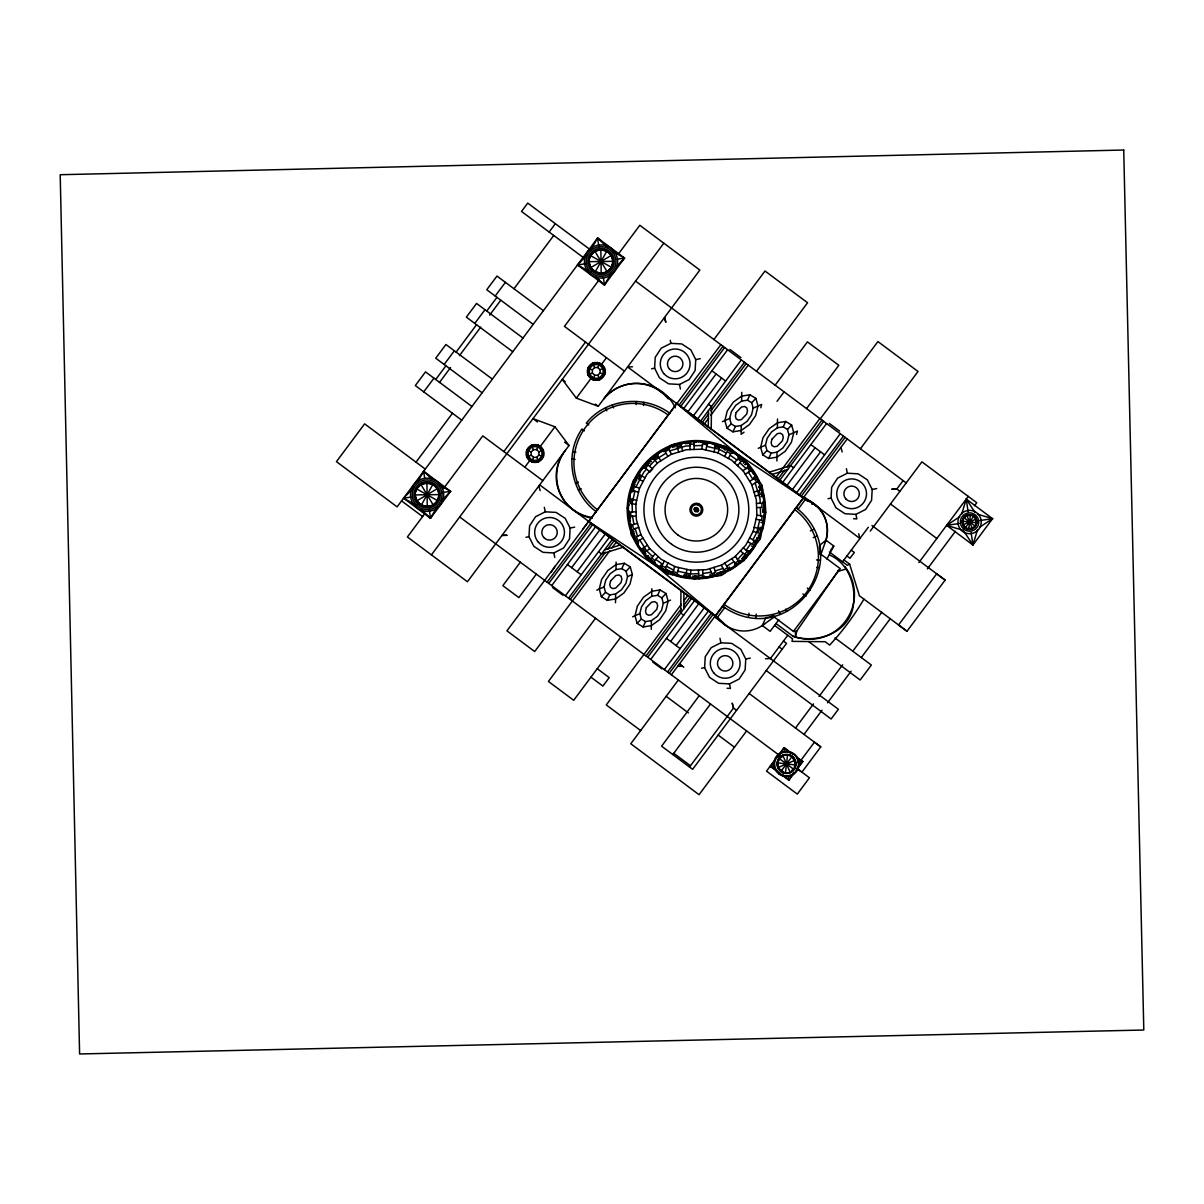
<?xml version="1.0" encoding="UTF-8"?>
<svg xmlns="http://www.w3.org/2000/svg" width="1204" height="1204" viewBox="0 0 1204 1204"><rect width="100%" height="100%" fill="white"/><g stroke="black" fill="none" stroke-linecap="round" stroke-linejoin="round"><path stroke-width="1.5" d="M680.982 590.231L680.727 612.986L683.676 615.184M683.752 608.938L683.932 592.428M708.283 427.074L708.464 410.564M711.233 429.271L711.474 406.516L708.524 404.318M615.5 602.752L615.635 593.963L621.52 589.749L625.884 583.398L627.54 576.626L626.065 571.223L621.836 568.649L615.981 569.597L610.097 573.811L605.732 580.162L604.077 586.95L605.567 592.353L609.781 594.911L615.635 593.963M615.981 569.597L616.102 562.072M651.274 629.421L651.394 620.632L657.279 616.418L661.643 610.067L663.314 603.294L661.824 597.891L657.595 595.318L651.755 596.281L645.871 600.495L641.506 606.831L639.851 613.619L641.326 619.022L645.555 621.58L651.394 620.632M651.755 596.281L651.861 588.741M741.258 425.494L735.418 426.442L731.189 423.868L729.714 418.465L731.37 411.693L735.734 405.342L741.619 401.128L747.458 400.179L751.687 402.738L753.177 408.141L751.507 414.928L747.157 421.28L741.258 425.494L741.137 434.283L744.027 432.206M741.619 401.128L741.754 392.338M776.896 460.951L777.031 452.162L782.916 447.948L787.281 441.597L788.936 434.81L787.461 429.422L783.232 426.848L777.393 427.796L771.493 432.01L767.144 438.361L765.473 445.134L766.963 450.537L771.192 453.11L777.031 452.162M777.393 427.796L777.513 419.007M528.977 536.668L529.594 525.802L535.554 516.712L545.261 511.805L556.113 512.422L565.218 518.382L570.124 528.089L569.507 538.941L563.547 548.046L553.84 552.952L542.974 552.335L533.884 546.375L528.977 536.668L525.952 537.3M654.615 368.183L655.217 357.332L661.177 348.227L670.884 343.336L681.75 343.938L690.855 349.897L695.746 359.605L695.129 370.471L689.185 379.561L679.462 384.467L668.611 383.85L659.506 377.89L654.615 368.183L651.59 368.815M704.611 667.633L705.228 656.767L711.188 647.677L720.895 642.77L731.761 643.387L740.851 649.347L745.758 659.055L745.141 669.921L739.181 679.011L729.473 683.917L718.607 683.3L709.517 677.34L704.611 667.633L701.601 668.265M831.046 498.08L831.663 487.214L837.623 478.123L847.33 473.217L858.196 473.834L867.286 479.794L872.193 489.501L871.576 500.367L865.616 509.458L855.909 514.364L845.042 513.747L835.952 507.787L831.046 498.08L828.021 498.712M714.002 451.906L715.206 446.684L719.54 447.692L718.126 452.87L701.706 449.077L702.7 443.809L707.034 444.803L705.83 450.025M415.154 494.919C414.507 477.491 443.328 480.893 438.662 497.688C434.84 514.499 407.78 504.25 416.659 488.929L420.979 484.505L426.923 482.819L432.913 484.339L437.338 488.643L439.024 494.603L437.503 500.593L433.199 505.018L427.254 506.703L421.265 505.183L416.825 500.879L415.154 494.919L425.373 494.784M589.087 261.659C588.44 244.231 617.276 247.633 612.595 264.428C608.772 281.239 581.713 270.99 590.607 255.669L594.911 251.245L600.856 249.559L606.846 251.079L611.286 255.383L612.956 261.328L611.451 267.318L607.132 271.758L601.187 273.428L595.197 271.923L590.773 267.604L589.087 261.659L612.956 261.328M636.133 404.589L636.495 401.519M643.433 405.447L643.794 402.377M748.512 617.005L748.963 613.212M755.796 617.863L756.247 614.07M785.429 773.043L781.005 771.282L778.07 767.55L777.378 762.839L779.139 758.43L782.871 755.48L787.582 754.788L792.006 756.548L794.956 760.281L795.633 764.991L793.872 769.416L790.14 772.366C775.933 778.371 772.667 752.967 787.582 754.788C799.366 755.721 797.108 774.864 785.429 773.043L786.287 765.744M786.724 762.087L787.582 754.788M968.678 529.233L972.426 528.676L975.39 526.298L976.82 522.777L976.293 519.029L973.976 516.064L970.469 514.695L966.737 515.252L963.757 517.63L962.342 521.151L962.854 524.899L965.187 527.864C974.999 535.058 982.313 516.034 970.469 514.695C961.259 513.28 959.302 528.481 968.678 529.233L969.355 523.785M969.792 520.143L970.469 514.695M628.353 503.468L627.45 507.847L628.383 508.043L627.434 508.178L628.097 512.648L629.933 512.392M631.98 486.055L632.898 481.63L635.622 482.202M628.894 505.575L629.075 504.747M629.752 501.481L630.429 498.2M632.807 486.732L631.799 491.653L632.672 491.834M633.018 485.784L633.319 484.279L635.11 484.655M671.23 571.644L670.854 573.42L679.041 575.136M671.666 573.601L673.006 572.953L672.63 574.775L668.205 573.856L668.762 571.132L672.043 571.81M678.228 574.955L677.31 573.841L676.934 575.662L685.738 577.499L686.114 575.678M707.199 444.502L707.591 442.681L716.395 444.517L716.019 446.338M684.323 574.368L683.962 576.144L692.149 577.845M714.92 446.112L715.101 445.224M690.419 576.566L690.042 578.387L694.407 579.305L695.159 575.678M720.308 447.226L720.684 445.405L725.124 446.323L724.372 449.95M721.467 447.467L721.647 446.579M722.099 448.535L722.475 446.759L714.273 445.059M758.279 535.193L759.995 535.9L761.696 527.713L759.92 527.337M763.095 512.016L765.864 512.347L764.961 516.712L763.14 516.335M764.42 514.605L762.719 522.792L760.943 522.431M846.292 568.95L837.803 571.448L838.646 570.109L796.702 631.182L795.453 637.127C817.546 642.635 844.832 633.906 852.312 610.624C857.444 589.809 850.536 564.044 829.36 554.893M599.848 261.223C601.308 265.873 602.978 257.942 599.863 261.524M601.503 261.84L600.269 261.554L601.579 261.689M634.914 491.232L632.085 503.543L632.371 511.971M678.725 567.52L677.521 572.743L673.187 571.749L674.601 566.572L691.021 570.365L690.027 575.632L685.904 574.684L686.897 569.402M694.934 509.578C699.118 505.153 696.649 514.981 695.099 509.247M759.694 520.023L756.849 532.318L752.906 539.768M968.272 521.874C972.621 517.87 969.115 527.036 968.573 521.257M969.069 521.949L970.093 522.175L969.145 521.829M970.514 522.069C967.865 524.628 969.37 519.225 970.439 521.844M632.356 574.504L630.023 584.06L623.868 593.03L615.56 598.975L607.313 600.314L601.353 596.687L599.261 589.072L601.609 579.5L607.749 570.545L616.057 564.601L624.304 563.261L630.264 566.888L632.356 574.504L627.54 576.626M760.823 407.75L761.635 404.424L753.177 408.141M796.581 434.418L797.409 431.092L788.936 434.81M961.71 514.108L966.24 499.043L992.578 518.683L972.937 545.006L946.615 525.365L959.754 516.742M964.299 531.867L972.937 545.006L977.467 529.956M820.797 554.758L825.959 540.175A33.14 33.14 0 0 0 805.356 499.464L798.132 509.157L796.025 507.591C859.355 557.527 788.469 652.598 722.535 606.139L724.642 607.719L717.418 617.396L726.584 625.914M724.657 456.482L726.975 451.651L730.873 453.712L728.36 458.453M531.777 461.794L526.87 457.023L526.78 450.191L531.551 445.284L538.384 445.194L543.29 449.965L543.38 456.798L538.609 461.689L531.777 461.794L533.538 457.369L531.25 455.142L531.205 451.952L533.432 449.664L536.623 449.619L538.91 451.846L538.956 455.037L536.728 457.324L533.538 457.369M536.623 449.619L538.384 445.194M592.955 379.696L588.049 374.926L587.958 368.093L592.729 363.187L599.562 363.096L604.468 367.867L604.558 374.7L599.788 379.606L592.955 379.696L594.716 375.272L592.428 373.044L592.383 369.854L594.61 367.566L597.801 367.521L600.089 369.748L600.134 372.939L597.906 375.227L594.716 375.272M597.801 367.521L599.562 363.096M778.777 619.774L770.139 631.363L762.313 625.523L765.774 617.727L774.277 616.057M607.313 600.314L609.781 594.911M621.836 568.649L624.304 563.261M643.087 626.983L651.319 625.644L659.626 619.699L665.782 610.744L668.13 601.172L666.038 593.557L660.063 589.93L651.831 591.269L643.523 597.214L637.367 606.169L635.02 615.741L637.112 623.356L643.087 626.983L645.555 621.58M657.595 595.318L660.063 589.93M732.95 431.83L741.182 430.49L749.49 424.545L755.645 415.591L757.993 406.019L755.901 398.404L749.926 394.777L741.694 396.116L733.386 402.061L727.231 411.031L724.883 420.587L726.975 428.203L732.95 431.83L735.418 426.442M747.458 400.179L749.926 394.777M768.709 458.498L776.956 457.159L785.264 451.214L791.419 442.259L793.752 432.687L791.66 425.072L785.7 421.46L777.453 422.8L769.145 428.744L763.005 437.699L760.657 447.256L762.749 454.871L768.709 458.498L771.192 453.11M783.232 426.848L785.7 421.46M826.907 559.077L833.785 546.014L825.959 540.175L819.412 545.547L820.09 554.577M638.556 492.075L633.334 490.871L634.327 486.536L635.862 487.108L643.779 472.224L646.668 469.139L649.859 472.103L651.755 470.057M639.399 488.433L646.849 474.421L657.67 462.803M664.367 560.989L661.854 565.714L665.556 567.686L668.069 562.96M753.328 530.994L745.878 545.021L735.057 556.624M750.935 543.471L746.059 550.303L743.319 547.76M421.265 505.183L432.913 484.339M595.197 271.923L600.194 262.984M607.132 271.758L601.022 261.494L606.846 251.079M417.803 481.54L423.657 471.231L450.612 491.337L430.52 518.292L403.566 498.185L414.116 487.184M421.957 510.075L430.52 518.292L437.202 506.493M590.908 249.755L597.605 237.971L624.56 258.062L604.453 285.032L577.499 264.925L586.89 255.143M595.905 276.815L604.453 285.032L611.15 273.233M778.822 756.112L784.135 747.669L792.729 754.08M774.654 761.274L770.259 766.286L788.876 780.162L793.301 773.119M425.689 494.754L426.457 493.685M426.622 495.401L427.375 494.347M427.54 496.063L428.293 494.994M599.637 261.494L600.39 260.425M600.555 262.141L601.308 261.087M601.473 262.803L602.226 261.735M694.753 509.548L695.686 508.223M697.041 511.188L697.989 509.864M785.249 763.818C790.26 760.838 784.587 768.137 786.061 762.9M787.085 765.127L787.837 764.073M969.175 521.046L968.753 522.145M969.295 522.416L969.912 521.558M970.168 521.753L969.566 522.596L970.228 521.783M970.033 522.927L970.635 522.084M423.733 391.857L433.952 378.161M444.156 364.481L454.359 350.785M474.767 323.409L484.986 309.714M495.19 296.033L505.394 282.338M435.713 379.486L445.916 365.79M456.12 352.11L476.543 324.719M486.747 311.038L496.951 297.343M549.144 232.026L555.36 223.688M439.385 382.556L450.552 367.581M459.476 355.601L480.697 327.157M489.622 315.177L500.789 300.202M513.988 288.749L553.735 235.457M415.997 462.17L452.463 413.273M607.373 247.362L597.605 237.971L397.094 506.869L336.443 461.644L364.616 423.853L425.268 469.078M424.801 513.641L407.403 536.969L467.438 581.728L569.04 445.48L554.939 426.803L533.011 418.631L537.511 421.987M443.523 488.538L482.789 435.878L542.823 480.652M599.216 279.749L564.45 326.374L624.47 371.133M618.073 254.45L639.821 225.283L699.855 270.057L598.253 406.305L576.325 398.133L562.238 379.441L565.233 381.683M503.844 451.59L585.505 342.071M431.408 554.878L663.825 243.193M524.809 467.212L530.392 459.732M539.317 447.753L554.939 426.803M576.325 398.133L591.947 377.168M600.886 365.188L606.47 357.708M520.354 562.208L502.851 585.656L518.864 597.59L536.352 574.142M713.912 339.528L765.007 271.005L807.568 302.746L756.488 371.268M555.33 565.925L551.266 572.156M583.037 528.767L588.59 521.332M720.865 344.705L506.929 630.836L534.681 651.53L609.736 550.875M547.098 582.149L591.059 523.183M678.996 405.251L722.972 346.27M548.768 583.398L592.744 524.432M680.681 406.5L724.657 347.535M551.718 585.596L595.694 526.63M683.631 408.698L727.607 349.732M639.836 473.774L635.336 479.809L636.796 480.908M643.839 468.416L649.844 460.364L655.443 456.692M571.644 567.686L599.908 529.775M687.845 411.843L716.109 373.932M577.122 571.765L605.386 533.854M693.323 415.922L721.587 378.011M609.6 536.999L565.383 595.784M697.537 419.067L741.273 359.921M568.574 598.162L612.535 539.196M700.487 421.265L744.448 362.299M570.26 599.426L605.431 552.245M607.629 549.295L614.221 540.446M702.173 422.514L708.765 413.679M710.962 410.73L746.134 363.548M611.933 547.925L616.328 542.026M704.28 424.094L708.674 418.194M710.872 415.245L748.241 365.128M595.528 618.269L548.422 681.449L573.691 700.292L620.797 637.112M723.845 448.731L725.5 446.503L729.082 449.167L727.968 450.657M725.846 450.221L726.945 448.761L732.98 453.261M648.023 555.45L646.352 557.678L649.994 560.387L651.093 558.897L649.618 558.912M775.15 385.19L807.432 341.906L838.827 365.309L806.545 408.592M650.04 556.955L648.941 558.415L655.653 563.412M655.262 553.825L651.725 557.858L654.675 560.597L658.332 556.684M731.49 453.291L732.604 451.786L739.813 457.174L738.699 458.664M654.976 562.915L654.615 561.515L653.501 563.005L660.725 568.393L661.824 566.903L660.349 566.918M777.016 401.353L784.09 391.857M734.395 462.757L737.932 458.709L741.002 461.568L737.465 465.617M660.77 564.962L659.672 566.422L666.384 571.418L667.467 569.959M743.711 461.267L742.221 461.282L743.335 459.793L746.962 462.502L745.306 464.729M743.289 463.224L744.373 461.764L737.676 456.767M665.345 569.522L664.232 571.012L667.829 573.691L669.484 571.448L665.406 568.423M681.344 604.257L606.274 704.927L640.633 730.542M683.541 601.308L687.935 595.423M775.888 477.491L819.864 418.525M820.285 418.841L877.912 341.56L918.035 371.479L860.409 448.761M646.066 655.954L681.253 608.788M683.451 605.838L690.042 596.988M777.98 479.057L784.587 470.207M786.784 467.257L821.956 420.091M647.752 657.218L691.728 598.237M779.665 480.306L823.641 421.34M650.702 659.416L694.678 600.435M782.615 482.503L826.591 423.537M670.613 641.491L698.892 603.58M786.829 485.648L815.093 447.737M676.091 645.57L704.355 607.659M792.307 489.727L820.571 451.831M745.457 554.126L742.025 558.731L744.253 560.387L746.962 556.76L745.472 555.646L745.487 557.136M754.02 542.628L758.023 537.27L760.251 538.925L757.587 542.507L756.097 541.409M748.768 551.236L748.09 552.139L749.58 553.238L754.953 546.029L753.463 544.915L753.478 546.405M751.492 549.084L744.99 557.813L743.53 556.715M708.569 610.804L664.367 669.605M796.521 492.872L840.257 433.726M667.558 671.967L711.519 613.002M799.471 495.07L843.432 436.104M669.243 673.232L713.204 614.266M801.157 496.334L845.118 437.353M671.35 674.797L847.225 438.933M678.319 680.004L630.776 743.771L699.057 794.685L746.615 730.918M811.963 504.401L812.82 503.257L816.131 505.815M699.283 695.626L661.598 746.179L692.616 769.311L786.513 643.387L783.428 641.1M672.825 754.547L710.51 704.009M830.459 550.469L833.785 546.014M689.546 767.008L733.507 708.042L732.258 703.317L733.507 708.042L736.592 710.345M787.777 635.276L770.394 658.573L765.503 658.738M842.559 561.801L868.34 527.232M903.105 480.607L896.829 489.02L891.938 489.185M771.899 615.319L793.481 631.423L840.257 568.679L818.675 552.591M870.266 531.084L921.903 461.839L976.745 502.73L974.487 505.74M863.93 599.156C854.178 615.62 842.68 631.046 829.676 645.103L825.161 641.717L792.021 641.371L792.503 638.782L774.563 625.418M795.483 728.044L813.498 703.888M819.036 696.454L842.649 664.804M852.688 651.334L881.885 612.174M918.878 562.569L968.227 496.394M790.396 753.147L784.135 747.669L766.527 771.132L797.304 794.083L809.449 777.784L797.304 768.724L801.909 772.155L820.767 746.886L749.159 693.504M804.001 734.395L822.001 710.24M827.554 702.805L851.108 671.215M861.206 657.67L890.403 618.51M927.381 568.92L955.434 531.295M781.005 771.282A9.196 9.196 0 0 1 782.871 755.48A9.196 9.196 0 0 1 795.633 764.991A9.196 9.196 0 0 1 781.005 771.282L785.399 765.398M777.378 762.839L786.498 763.923L792.006 756.548M965.217 527.894A7.314 7.314 0 0 1 966.707 515.312A7.314 7.314 0 0 1 976.85 522.882A7.314 7.314 0 0 1 965.217 527.894L973.976 516.064M800.028 761.5L814.446 742.176L820.767 746.886M782.615 774.669L788.876 780.162L794.219 772.998M796.235 770.139L802.752 761.545L796.913 757.271M945.125 580.102L936.697 573.826L898.56 624.981L906.988 631.257L945.125 580.102L871.952 525.531M797.274 767.806L802.752 761.545L797.123 758.008M645.359 468.16L648.219 465.09L652.718 469.033M649.528 466.068L655.277 459.898L665.978 453.201M731.881 558.611L734.726 563.156L738.488 560.808L737.45 559.544L743.199 553.373L744.508 554.352L747.368 551.281L746.059 550.303M616.343 266.626L624.56 258.062L612.761 251.38M441.221 501.105L450.612 491.337L438.828 484.64M726.975 428.203L731.189 423.868M751.687 402.738L755.901 398.404M601.353 596.687L605.567 592.353M626.065 571.223L630.264 566.888M762.749 454.871L766.963 450.537M787.461 429.422L791.66 425.072M637.112 623.356L641.326 619.022M661.824 597.891L666.038 593.557M749.716 481.314L754.261 478.47L756.609 482.247L751.958 484.911L743.018 470.613L747.443 467.588L749.806 471.351L745.261 474.195M762.313 625.523L774.458 616.824M979.439 527.322L992.578 518.683L977.513 514.153M656.978 455.684L658.212 454.871M663.133 451.651L670.131 447.06M673.021 447.331L671.697 444.878L667.919 447.361L668.927 448.911M635.155 535.629L633.62 536.623L638.21 543.621M744.87 464.262L747.187 462.742L749.64 466.475L748.09 467.498M634.087 537.33L634.839 536.833M635.486 537.812L633.936 538.835L631.453 535.058L633.906 533.733M747.473 466.565L748.226 466.068M637.894 541.484L636.344 542.507L641.265 550.032L642.831 549.009M637.759 542.929L638.511 542.432M750.498 471.17L752.048 470.147L756.985 477.672L755.435 478.695M753.584 477.567L755.104 476.558L759.694 483.556M645.239 552.681L643.673 553.705L646.127 557.437L648.459 555.917M645.103 554.111L645.856 553.614M759.242 482.849L757.843 482.368L759.393 481.344L761.876 485.122L758.776 487.168M720.097 572.984L722.897 571.147L723.89 572.668M742.281 558.43L744.012 560.628L740.279 563.066A69.14 69.14 0 0 1 725.049 572.622M723.408 571.915L724.387 571.268L725.41 572.818L721.617 575.301L719.586 572.201M734.591 564.571L735.584 563.923L736.607 565.474L729.082 570.41L728.059 568.86M734.395 565.79L741.378 561.199M427.465 495.928C429.723 491.608 422.935 496.033 427.676 495.717M643.011 538.113L638.466 540.957L636.118 537.195L640.769 534.531L649.708 548.828L645.284 551.853L642.921 548.076L647.466 545.231M726.749 566.226L733.868 561.786M590.773 267.604L599.562 262.367M611.451 267.318L601.022 261.494L611.286 255.383M416.825 500.879L425.614 495.642M428.549 493.896L437.338 488.643M906.988 631.257L859.415 595.784L849.618 564.134L847.285 565.323L829.36 551.959M638.707 527.352L633.65 529.128L632.356 524.914L637.488 523.349M722.46 421.656L729.714 418.465M758.219 448.339L765.473 445.134M596.823 590.141L604.077 586.95M632.597 616.809L639.851 613.619M663.314 603.294L670.553 600.104M962.854 524.899L976.293 519.029M588.049 374.926L592.428 373.044M600.089 369.748L604.468 367.867M526.87 457.023L531.25 455.142M538.91 451.846L543.29 449.965M575.542 483.255L578.387 482.036M578.447 489.998L581.291 488.779M810.352 530.889L813.859 529.384M813.242 537.631L816.748 536.126M778.07 767.55L784.812 764.645M786.498 763.923L794.956 760.281M768.92 472.299L790.667 465.572L793.602 467.769M771.869 474.496L787.642 469.62M604.558 549.897L620.331 545.006M623.281 547.203L601.548 553.945L598.599 551.748M667.964 456.376L665.12 451.831L668.897 449.468L669.574 450.958L685.693 446.022L689.922 445.871M671.14 454.39L686.31 449.739L702.173 449.182M754.02 492.075L759.137 490.51L760.371 494.528L755.239 496.093M721.587 565.052L706.417 569.688L690.554 570.244M711.082 572.171L702.805 573.555M714.002 567.37L715.101 570.937L723.152 568.469L723.83 569.959L727.607 567.611L724.763 563.066M966.962 515.824L970.394 515.297A6.592 6.592 0 0 1 972.079 515.718M695.746 359.605L700.276 358.672M570.124 528.089L574.654 527.141M872.193 489.501L876.723 488.553M745.758 659.055L750.288 658.106M586.468 263.616L577.499 264.925L587.808 270.78M617.381 259.116L624.56 258.062M682.156 444.231L674.707 445.314L674.977 447.12M685.467 443.749L690.66 442.997M693.91 442.515L696.228 442.184M410.73 497.147L403.566 498.185L415.35 504.882M441.642 492.632L450.612 491.337M759.634 488.403L761.44 488.132L762.644 496.409L760.838 496.68M759.754 489.23L761.56 488.959M760.823 490.209L762.674 489.938L762.027 485.513L759.272 485.919L759.799 489.501M762.523 495.581L761.455 494.558L763.306 494.287L764.6 503.182L762.749 503.453M630.565 516.727L628.729 516.998L630.023 525.907L631.859 525.636M629.842 517.976L630.73 517.84M762.599 502.339L763.486 502.218M630.806 524.598L631.694 524.462M763.381 507.802L765.232 507.531L765.879 512.001L763.125 512.407L762.644 509.096L764.45 508.841M762.764 509.924L764.57 509.668L763.366 501.391M631.769 531.22L632.491 529.971L630.655 530.242L631.302 534.666L634.057 534.26M633.695 531.777L631.889 532.048L630.685 523.77M959.242 523.529L946.615 525.365L963.335 530.407M979.936 520.519L992.578 518.683M697.658 576.084L694.347 576.566L694.738 579.305L699.223 578.657L698.952 576.821M713.28 573.796L714.213 573.661M716.832 573.285L720.835 572.698M705.363 576.791L697.086 577.995L696.83 576.204M774.518 765.669L770.259 766.286L777.302 770.711M797.078 762.373L802.752 761.545M793.481 631.423L796.702 631.182M694.121 445.736L702.534 445.435M756.473 503.407L761.831 503.212L761.966 507.411L756.609 507.606M636.118 511.835L630.745 512.016L630.896 516.215L636.254 516.034M698.606 573.706L690.193 573.992L677.882 571.163M506.884 535.253L501.993 535.404L506.839 535.313M677.626 666.369L682.517 666.218L679.402 663.991L683.797 667.272M892.059 489.17L896.829 489.02L899.915 491.322M632.491 366.799L627.615 366.934L808.004 501.436M428.79 494.739L439.024 494.603M853.546 518.713L856.857 518.894L855.909 514.364M727.111 688.267L730.422 688.447L729.473 683.917M754.171 527.352L759.393 528.556L758.385 532.89L753.222 531.476L757 515.056L762.282 516.049L761.274 520.384L756.052 519.18M962.342 521.151L967.76 521.768M963.757 517.63L969.581 521.964L976.82 522.777M604.829 244.879L605.958 245.014M572.878 451.741L575.948 452.102M572.02 459.04L575.091 459.401M816.493 559.905L820.285 560.342M816.899 567.34L819.427 567.641M788.214 764.119A1.686 1.686 0 0 1 785.55 765.323A1.686 1.686 0 0 1 785.836 762.418A1.686 1.686 0 0 1 788.214 764.119L795.633 764.991M775.978 623.537L792.969 636.194C836.253 651.876 872.298 603.52 844.937 566.512M703.286 441.793L698.907 440.875L698.711 441.823L698.576 440.875L694.091 441.522L694.362 443.358M701.179 442.335L702.007 442.5M703.467 442.801L707.862 443.719M633.153 485.107L634.041 485.287M632.898 490.735L631.077 490.359L629.256 499.163L631.077 499.54M762.252 520.64L764.073 521.016L762.237 529.82L760.416 529.444L761.53 528.526M760.16 535.088L759.528 533.748L761.349 534.124L760.431 538.549L756.789 537.797M692.526 576.069L694.979 576.581M706.658 446.383L718.969 449.227L726.403 453.186M635.862 487.108L639.505 487.951L635.727 504.386L630.444 503.377L631.453 499.058L636.675 500.262M786.769 763.336L786.152 764.495L786.889 763.441M792.969 636.194L795.453 637.127L795.438 631.889M600.134 372.939L604.558 374.7M538.956 455.037L543.38 456.798M587.958 368.093L592.383 369.854M526.78 450.191L531.205 451.952M805.356 499.464L812.82 503.257M730.121 455.142L736.953 460.018M717.644 452.749L731.671 460.199L743.274 471.02M645.088 477.717L640.362 475.204L638.391 478.906L643.132 481.419M749.595 538.007L754.336 540.521L752.365 544.238L747.639 541.71M675.083 566.678L661.056 559.228L649.453 548.407M662.606 564.285L655.774 559.408M666.324 566.256L673.758 570.214M590.607 255.669L599.532 260.666M669.77 413.243C644.727 394.445 605.958 398.358 586.318 423.116L588.801 424.967M416.659 488.929L425.599 493.926M428.579 495.596L437.503 500.593M588.952 521.603L656.225 566L715.311 615.831M803.249 497.899L736.502 453.426L676.889 403.671M968.919 520.85L970.891 522.265M968.302 521.693L970.289 523.108M599.742 259.959L602.888 262.201M598.975 261.027L602.135 263.27M694.874 507.636L698.817 510.451M693.925 508.961L697.868 511.775M425.795 493.219L428.94 495.461M425.042 494.287L428.188 496.53M785.339 762.282L788.5 764.54M784.647 763.381L787.687 765.563M969.581 521.964L975.39 526.298M729.94 349.431L740.911 357.633M829.285 423.387L839.624 431.092M725.56 380.976L711.895 370.787M824.544 454.796L810.879 444.607M581.096 574.729L567.43 564.541M680.064 648.535L666.414 638.346M652.613 661.944L661.899 668.867M552.576 587.552L562.915 595.258M635.562 281.104L906.191 482.894M589.343 249.032L527.743 203.1L521.513 211.437L583.127 257.37M890.493 503.964L936.817 538.504M804.061 496.816L859.942 538.489L858.678 533.778M543.38 310.677L496.981 276.062L486.762 289.743L533.176 324.358M851.258 550.153L854.328 552.44L849.994 558.28L846.909 555.977M843.974 559.92L849.618 564.134M522.972 338.053L476.558 303.438L466.354 317.134L512.769 351.734M595.258 404.062L598.253 406.305M756.518 539.287L757.993 540.37L752.982 547.083L751.522 545.984M651.304 461.448L649.076 459.793L646.367 463.42L647.857 464.533L647.842 463.043M648.339 462.381L649.799 463.465M807.312 588.094L810.367 590.381M646.668 469.139L643.734 466.941L638.361 474.15L639.851 475.264M748.03 550.679L749.49 551.778M584.407 430.851L581.938 429C563.803 454.886 571.117 493.158 596.281 511.79M802.917 593.978L805.988 596.266M637.232 478.786L635.742 477.672L633.063 481.254L635.291 482.909M492.346 379.109L445.931 344.51L435.728 358.19L482.142 392.805M835.019 637.954L871.35 665.044L860.183 680.019L808.591 641.551M564.541 442.124L569.04 445.48M471.938 406.485L425.524 371.885L415.32 385.566L461.734 420.181M779.093 646.924L782.164 649.227M539.678 484.866L717.418 617.396M714.514 616.899L838.375 709.261L831.136 718.984L766.241 670.583M459.687 516.967L779.274 755.284M779.139 758.43L785.038 762.824M787.973 765.022L793.872 769.416M666.158 696.303L688.447 712.918M718.156 735.072L734.455 747.217M401.549 500.879L422.619 516.576M597.244 668.702L609.209 677.611L602.888 686.084L590.938 677.16M673.758 753.283L690.479 765.744M740.024 462.878L746.179 468.627M740.46 550.83L743.199 553.373M652.703 556.549L646.548 550.8L639.851 540.099M432.221 479.448L423.657 471.231L424.711 478.409M974.879 512.182L966.24 499.043L968.091 511.685M747.759 465.361L753.734 474.466M669.424 447.512L669.921 448.264M739.692 560.131L740.686 561.651M739.256 561.515L740.279 563.066M665.255 451.319L664.247 449.769L656.722 454.706L657.745 456.256M729.188 567.009L730.196 568.544L723.198 573.119L722.204 571.599M728.992 568.243L729.489 568.995M654.073 458.664L653.05 457.114L649.317 459.567L650.837 461.884M652.643 458.528L653.125 459.281M641.431 548.512L645.555 554.818M748.421 472.224L752.876 479.327M669.574 450.958L671.546 454.134L657.264 463.058L653.968 458.92L658.001 456.271L660.846 460.816M737.45 559.544L735.463 556.368L721.181 565.308L723.152 568.469M594.911 251.245L600.149 260.034M420.979 484.505L433.199 505.018M785.76 609.089L786.769 611.436M778.521 610.834L780.026 614.341M782.871 755.48L785.776 762.222M787.235 765.609L790.14 772.366M612.279 405.041L613.498 407.885M592.729 363.187A8.925 8.925 0 0 0 590.923 378.553A8.925 8.925 0 0 0 605.13 372.442A8.925 8.925 0 0 0 592.729 363.187L594.61 367.566M597.906 375.227L599.788 379.606M605.537 407.945L606.756 410.79M531.551 445.284L533.432 449.664M536.728 457.324L538.609 461.689M966.737 515.252L972.426 528.676M715.101 570.937L715.658 572.472L711.564 573.721L709.984 568.589M755.119 482.924L760.055 499.043L760.206 503.272M751.687 484.49L756.338 499.66L756.895 515.538M682.743 450.838L681.163 445.706L677.16 446.94L678.725 452.072M641.04 534.952L636.389 519.767L635.832 503.904M633.906 524.432L632.521 516.155M635.14 528.451L637.608 536.502M963.426 524.658L962.944 521.227A6.818 6.818 0 0 1 963.381 519.526M840.949 447.346L842.168 451.967M538.88 485.934L540.129 490.675M846.382 468.687L847.33 473.217M670.267 340.311L670.884 343.336M679.462 384.467L680.41 388.997M719.947 638.24L720.895 642.77M544.313 507.275L545.261 511.805M553.84 552.952L554.788 557.482M971.101 532.379L972.937 545.006M784.135 747.669L784.767 751.928M788.259 775.903L788.876 780.162M720.699 571.78L721.241 575.452L716.816 576.099L716.546 574.263M718.352 573.059L718.607 574.865L710.33 576.069L710.074 574.263M711.158 575.948L712.196 574.895L712.467 576.731L703.572 578.025L703.302 576.189M690.027 443.99L689.757 442.154L680.847 443.448L681.118 445.299M704.415 576.024L704.536 576.912M697.793 576.987L697.914 577.875M675.534 445.194L676.783 445.931L676.513 444.08L672.088 444.727L672.494 447.482M597.605 237.971L598.9 246.94M603.415 277.853L604.453 285.032M633.56 530.829L634.011 534.019M628.759 510.526L630.324 521.287M429.211 509.322L430.52 518.292M760.356 507.471L760.642 515.899M702.669 569.823L702.865 575.181L698.666 575.331L698.486 569.974M694.241 449.468L694.061 444.11L689.862 444.261L690.058 449.619M600.856 249.559L601.022 261.494M601.052 263.209L601.187 273.428M427.254 506.703L426.923 482.819M592.097 517.404A41.433 41.433 0 0 1 563.231 453.276M603.821 398.825A42.712 42.712 0 0 1 675.324 407.795M597.681 509.894A59.101 59.101 0 0 1 585.641 427.179A59.101 59.101 0 0 1 668.355 415.124M794.625 509.488A59.101 59.101 0 0 1 806.665 592.202A59.101 59.101 0 0 1 723.95 604.242M592.217 518.277A42.712 42.712 0 0 1 565.338 450.371M803.279 498.321A33.155 33.155 0 0 1 825.086 542.507M764.645 623.868A33.155 33.155 0 0 1 716.079 615.56M604.062 398.524A41.433 41.433 0 0 1 668.28 398.96M765.187 516.32A69.14 69.14 0 0 1 761.124 533.914M757.406 542.161A69.14 69.14 0 0 1 745.682 558.174M718.321 575.271A69.14 69.14 0 0 1 698.787 578.808M689.757 578.537A69.14 69.14 0 0 1 672.163 574.474M665.541 571.599A69.14 69.14 0 0 1 647.918 559.032M645.389 556.414A69.14 69.14 0 0 1 658.197 452.072A69.14 69.14 0 0 1 759.272 481.028M761.921 487.755A69.14 69.14 0 0 1 765.488 509.111M794.866 764.901A8.428 8.428 0 0 1 794.339 767.038M793.255 768.95A8.428 8.428 0 0 1 791.72 770.53M783.383 771.749A8.428 8.428 0 0 1 779.891 769.13M778.175 765.127A8.428 8.428 0 0 1 778.145 762.93M778.687 760.808A8.428 8.428 0 0 1 783.172 756.172M793.12 758.701A8.428 8.428 0 0 1 794.836 762.704M787.551 765.187A1.595 1.595 0 0 1 785.023 764.48A1.595 1.595 0 0 1 786.543 762.358A1.595 1.595 0 0 1 788.033 764.51M974.849 517.78A6.592 6.592 0 0 1 975.737 519.27L976.203 522.702A6.818 6.818 0 0 1 974.909 525.937M973.69 527.202A6.818 6.818 0 0 1 972.185 528.104L968.753 528.631A6.592 6.592 0 0 1 967.068 528.21M965.548 527.367A6.592 6.592 0 0 1 964.299 526.148M964.238 517.991A6.818 6.818 0 0 1 965.473 516.727M695.581 509.427C696.288 512.678 698.245 507.441 695.581 509.427M610.594 580.945L609.721 584.467L610.503 587.266L612.686 588.59L615.711 588.094L621.023 582.631L621.896 579.109L621.129 576.31L618.931 574.985L615.906 575.467L610.594 580.945M646.352 607.614L645.494 611.135L646.262 613.935L648.459 615.259L651.484 614.762L656.797 609.299L657.655 605.778L656.887 602.978L654.69 601.654L651.665 602.135L646.352 607.614M736.216 412.475L735.358 415.982L736.126 418.781L738.323 420.106L741.348 419.624L746.661 414.146L747.518 410.624L746.751 407.825L744.554 406.5L741.529 406.997L736.216 412.475M771.99 439.144L771.132 442.651L771.899 445.45L774.082 446.789L777.107 446.293L782.419 440.814L783.292 437.308L782.525 434.509L780.327 433.169L777.302 433.666L771.99 439.144M969.581 521.332L968.979 522.175L969.641 521.377M676.844 403.31L588.575 521.663L715.372 616.207L803.625 497.839L676.844 403.31M593.331 364.601L589.388 368.665L589.463 374.324L593.527 378.267L599.186 378.191L603.129 374.128L603.053 368.469L598.99 364.526L593.331 364.601M532.153 446.699L528.21 450.747L528.285 456.406L532.349 460.364L538.007 460.289L541.951 456.226L541.875 450.567L537.812 446.624L532.153 446.699M1123.723 150.033L60.2 174.715L79.599 1053.967L1143.8 1030.022L1123.723 150.033M698.621 503.678L696.981 503.302A6.441 6.441 0 0 0 690.283 511.866A6.441 6.441 0 0 0 700.878 514.319A6.441 6.441 0 0 0 698.621 503.678M698.139 504.958L696.845 504.657A5.072 5.072 0 0 0 691.578 511.414A5.072 5.072 0 0 0 699.93 513.34A5.072 5.072 0 0 0 698.139 504.958M665.812 322.13L664.503 317.465L665.722 322.07M678.198 535.193A31.274 31.274 0 0 0 727.502 512.708A31.274 31.274 0 0 0 683.39 481.254A31.274 31.274 0 0 0 678.198 535.193M665.932 552.41A52.419 52.419 0 0 0 748.542 514.725A52.419 52.419 0 0 0 674.616 462.02A52.419 52.419 0 0 0 665.932 552.41M671.697 544.313A42.486 42.486 0 0 0 738.654 513.777A42.486 42.486 0 0 0 678.74 471.065A42.486 42.486 0 0 0 671.697 544.313M695.144 511.429A2.107 2.107 0 0 0 698.455 509.924A2.107 2.107 0 0 0 695.491 507.802A2.107 2.107 0 0 0 695.144 511.429M538.444 542.297A14.899 14.899 0 0 0 563.698 537.029A14.899 14.899 0 0 0 546.511 517.795A14.899 14.899 0 0 0 538.444 542.297M543.787 537.526A7.721 7.721 0 0 0 556.88 534.787A7.721 7.721 0 0 0 547.971 524.824A7.721 7.721 0 0 0 543.787 537.526M529.67 460.696A8.925 8.925 0 0 0 543.877 454.57A8.925 8.925 0 0 0 531.476 445.329A8.925 8.925 0 0 0 529.67 460.696M656.872 565.097A68.026 68.026 0 0 0 764.073 516.215A68.026 68.026 0 0 0 668.145 447.828A68.026 68.026 0 0 0 656.872 565.097M714.077 673.262A14.899 14.899 0 0 0 739.331 668.009A14.899 14.899 0 0 0 722.144 648.76A14.899 14.899 0 0 0 714.077 673.262M719.435 668.491A7.721 7.721 0 0 0 732.514 665.767A7.721 7.721 0 0 0 723.604 655.789A7.721 7.721 0 0 0 719.435 668.491M664.066 373.827A14.899 14.899 0 0 0 689.32 368.559A14.899 14.899 0 0 0 672.133 349.31A14.899 14.899 0 0 0 664.066 373.827M669.424 369.041A7.721 7.721 0 0 0 682.517 366.317A7.721 7.721 0 0 0 673.608 356.339A7.721 7.721 0 0 0 669.424 369.041M590.652 272.164A14.884 14.884 0 0 0 615.455 265.151A14.884 14.884 0 0 0 596.973 247.181A14.884 14.884 0 0 0 590.652 272.164M589.463 273.383A16.585 16.585 0 0 0 617.11 265.572A16.585 16.585 0 0 0 596.507 245.541A16.585 16.585 0 0 0 589.463 273.383M845.855 498.938A7.721 7.721 0 0 0 858.949 496.214A7.721 7.721 0 0 0 850.039 486.235A7.721 7.721 0 0 0 845.855 498.938M840.512 503.708A14.899 14.899 0 0 0 865.766 498.456A14.899 14.899 0 0 0 848.579 479.207A14.899 14.899 0 0 0 840.512 503.708M591.811 270.96A13.214 13.214 0 0 0 613.829 264.745A13.214 13.214 0 0 0 597.425 248.792A13.214 13.214 0 0 0 591.811 270.96M599.953 262.999A1.686 1.686 0 0 0 602.602 261.78A1.686 1.686 0 0 0 600.224 260.094A1.686 1.686 0 0 0 599.953 262.999A1.595 1.595 0 0 0 602.512 261.78A1.595 1.595 0 0 0 600.269 260.169A1.595 1.595 0 0 0 599.998 262.923M779.364 773.495A11.95 11.95 0 0 0 798.372 765.308A11.95 11.95 0 0 0 781.787 752.936A11.95 11.95 0 0 0 779.364 773.495M778.988 774.006A12.582 12.582 0 0 0 799.004 765.383A12.582 12.582 0 0 0 781.531 752.365A12.582 12.582 0 0 0 778.988 774.006M780.794 771.583A9.572 9.572 0 0 0 796.01 765.037A9.572 9.572 0 0 0 782.72 755.134A9.572 9.572 0 0 0 780.794 771.583M592.699 270.057A11.935 11.935 0 0 0 612.595 264.428A11.935 11.935 0 0 0 597.771 250.011A11.935 11.935 0 0 0 592.699 270.057M416.704 505.424A14.884 14.884 0 0 0 441.522 498.411A14.884 14.884 0 0 0 423.04 480.441A14.884 14.884 0 0 0 416.704 505.424M417.878 504.235A13.214 13.214 0 0 0 439.896 498.004A13.214 13.214 0 0 0 423.492 482.051A13.214 13.214 0 0 0 417.878 504.235M418.766 503.317A11.935 11.935 0 0 0 438.662 497.688A11.935 11.935 0 0 0 423.838 483.271A11.935 11.935 0 0 0 418.766 503.317M415.515 506.658A16.585 16.585 0 0 0 443.162 498.832A16.585 16.585 0 0 0 422.574 478.801A16.585 16.585 0 0 0 415.515 506.658M426.005 496.259A1.686 1.686 0 0 0 428.669 495.04A1.686 1.686 0 0 0 426.291 493.354A1.686 1.686 0 0 0 426.005 496.259M426.065 496.183A1.595 1.595 0 0 0 428.579 495.04A1.595 1.595 0 0 0 426.321 493.429A1.595 1.595 0 0 0 426.065 496.183M964.088 529.399A9.196 9.196 0 0 0 978.717 523.108A9.196 9.196 0 0 0 965.954 513.581A9.196 9.196 0 0 0 964.088 529.399M962.613 531.385A11.679 11.679 0 0 0 981.185 523.394A11.679 11.679 0 0 0 964.976 511.294A11.679 11.679 0 0 0 962.613 531.385"/></g></svg>
